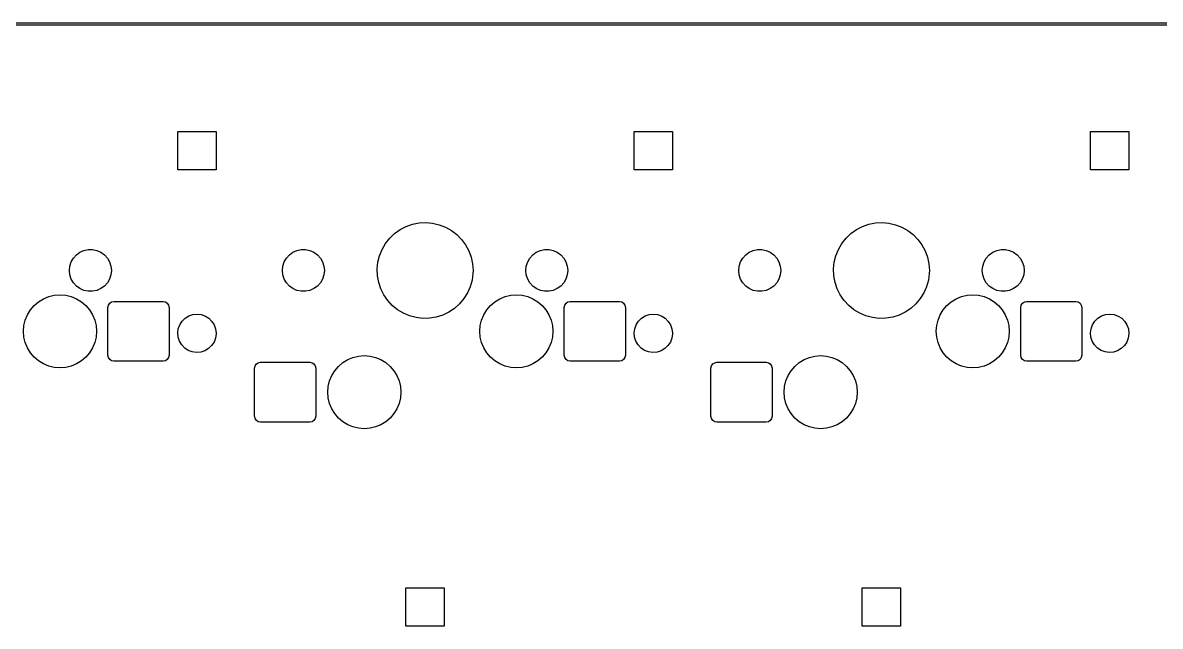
# Model space of a CAD drawing. Extents: x 64 to 386, y -179 to -50.
# Drawn here: x 217.64 to 265.12, y -75.65 to -50.46 of the extents above; entities that cross this region are included whole.
import ezdxf

# ---------------------------------------------------------------- set-up
doc = ezdxf.new("R2010")
doc.units = 0
doc.layers.add('BLACK', color=7, linetype='CONTINUOUS')

msp = doc.modelspace()

# ---------------------------------------------------------------- linework, layer by layer
at = {"layer": 'BLACK', "linetype": 'CONTINUOUS'}
for p, q in [((69.04, -50.46), (380.87, -50.46)), ((380.87, -50.56), (69.04, -50.56)), ((224.11, -56.6), (224.11, -55)), ((224.11, -55), (225.71, -55)), ((225.71, -55), (225.71, -56.6)), ((243.16, -56.6), (243.16, -55)), ((243.16, -55), (244.76, -55)), ((244.76, -55), (244.76, -56.6)), ((262.21, -56.6), (262.21, -55)), ((262.21, -55), (263.81, -55)), ((263.81, -55), (263.81, -56.6)), ((225.71, -56.6), (224.11, -56.6)), ((244.76, -56.6), (243.16, -56.6)), ((263.81, -56.6), (262.21, -56.6)), ((233.641, -58.9645), (233.907, -58.8709)), ((233.907, -58.8709), (234.184, -58.8158)), ((234.184, -58.8158), (234.466, -58.8002)), ((234.466, -58.8002), (234.748, -58.8246)), ((234.748, -58.8246), (235.023, -58.8884)), ((252.691, -58.9645), (252.957, -58.8709)), ((252.957, -58.8709), (253.234, -58.8158)), ((253.234, -58.8158), (253.516, -58.8002)), ((253.516, -58.8002), (253.798, -58.8246)), ((253.798, -58.8246), (254.073, -58.8884)), ((232.956, -59.454), (233.16, -59.259)), ((233.16, -59.259), (233.39, -59.0947)), ((233.39, -59.0947), (233.641, -58.9645)), ((235.023, -58.8884), (235.287, -58.9903)), ((235.287, -58.9903), (235.533, -59.1284)), ((235.533, -59.1284), (235.758, -59.2998)), ((235.758, -59.2998), (235.956, -59.5011)), ((252.006, -59.454), (252.21, -59.259)), ((252.21, -59.259), (252.44, -59.0947)), ((252.44, -59.0947), (252.691, -58.9645)), ((254.073, -58.8884), (254.337, -58.9903)), ((254.337, -58.9903), (254.583, -59.1284)), ((254.583, -59.1284), (254.808, -59.2998)), ((254.808, -59.2998), (255.006, -59.5011)), ((232.639, -59.9201), (232.781, -59.6758)), ((232.781, -59.6758), (232.956, -59.454)), ((235.956, -59.5011), (236.124, -59.7283)), ((236.124, -59.7283), (236.258, -59.977)), ((251.689, -59.9201), (251.831, -59.6758)), ((251.831, -59.6758), (252.006, -59.454)), ((255.006, -59.5011), (255.174, -59.7283)), ((255.174, -59.7283), (255.308, -59.977)), ((219.666, -60.4441), (219.757, -60.2857)), ((219.757, -60.2857), (219.88, -60.1497)), ((219.88, -60.1497), (220.028, -60.0422)), ((220.028, -60.0422), (220.195, -59.9678)), ((220.195, -59.9678), (220.374, -59.9298)), ((220.374, -59.9298), (220.556, -59.9298)), ((220.556, -59.9298), (220.735, -59.9678)), ((220.735, -59.9678), (220.903, -60.0422)), ((220.903, -60.0422), (221.05, -60.1497)), ((221.05, -60.1497), (221.173, -60.2857)), ((221.173, -60.2857), (221.264, -60.4441)), ((228.556, -60.4441), (228.647, -60.2857)), ((228.647, -60.2857), (228.77, -60.1497)), ((228.77, -60.1497), (228.917, -60.0422)), ((228.917, -60.0422), (229.085, -59.9678)), ((229.085, -59.9678), (229.264, -59.9298)), ((229.264, -59.9298), (229.446, -59.9298)), ((229.446, -59.9298), (229.625, -59.9678)), ((229.625, -59.9678), (229.792, -60.0422)), ((229.792, -60.0422), (229.94, -60.1497)), ((229.94, -60.1497), (230.063, -60.2857)), ((230.063, -60.2857), (230.154, -60.4441)), ((232.465, -60.4561), (232.533, -60.182)), ((232.533, -60.182), (232.639, -59.9201)), ((236.258, -59.977), (236.356, -60.242)), ((236.356, -60.242), (236.415, -60.5182)), ((238.716, -60.4441), (238.807, -60.2857)), ((238.807, -60.2857), (238.93, -60.1497)), ((238.93, -60.1497), (239.077, -60.0422)), ((239.077, -60.0422), (239.245, -59.9678)), ((239.245, -59.9678), (239.424, -59.9298)), ((239.424, -59.9298), (239.606, -59.9298)), ((239.606, -59.9298), (239.785, -59.9678)), ((239.785, -59.9678), (239.952, -60.0422)), ((239.952, -60.0422), (240.1, -60.1497)), ((240.1, -60.1497), (240.223, -60.2857)), ((240.223, -60.2857), (240.314, -60.4441)), ((247.606, -60.4441), (247.697, -60.2857)), ((247.697, -60.2857), (247.82, -60.1497)), ((247.82, -60.1497), (247.968, -60.0422)), ((247.968, -60.0422), (248.135, -59.9678)), ((248.135, -59.9678), (248.314, -59.9298)), ((248.314, -59.9298), (248.496, -59.9298)), ((248.496, -59.9298), (248.675, -59.9678)), ((248.675, -59.9678), (248.843, -60.0422)), ((248.843, -60.0422), (248.99, -60.1497)), ((248.99, -60.1497), (249.113, -60.2857)), ((249.113, -60.2857), (249.204, -60.4441)), ((251.515, -60.4561), (251.583, -60.182)), ((251.583, -60.182), (251.689, -59.9201)), ((255.308, -59.977), (255.406, -60.242)), ((255.406, -60.242), (255.465, -60.5182)), ((257.766, -60.4441), (257.857, -60.2857)), ((257.857, -60.2857), (257.98, -60.1497)), ((257.98, -60.1497), (258.127, -60.0422)), ((258.127, -60.0422), (258.295, -59.9678)), ((258.295, -59.9678), (258.474, -59.9298)), ((258.474, -59.9298), (258.656, -59.9298)), ((258.656, -59.9298), (258.835, -59.9678)), ((258.835, -59.9678), (259.002, -60.0422)), ((259.002, -60.0422), (259.15, -60.1497)), ((259.15, -60.1497), (259.273, -60.2857)), ((259.273, -60.2857), (259.364, -60.4441)), ((219.59, -60.8), (219.609, -60.6181)), ((219.609, -60.6181), (219.666, -60.4441)), ((221.264, -60.4441), (221.321, -60.6181)), ((221.321, -60.6181), (221.34, -60.8)), ((228.48, -60.8), (228.499, -60.6181)), ((228.499, -60.6181), (228.556, -60.4441)), ((230.154, -60.4441), (230.211, -60.6181)), ((230.211, -60.6181), (230.23, -60.8)), ((232.436, -60.7372), (232.465, -60.4561)), ((232.447, -61.0195), (232.436, -60.7372)), ((236.415, -60.5182), (236.435, -60.8)), ((238.64, -60.8), (238.659, -60.6181)), ((238.659, -60.6181), (238.716, -60.4441)), ((240.314, -60.4441), (240.371, -60.6181)), ((240.371, -60.6181), (240.39, -60.8)), ((247.53, -60.8), (247.549, -60.6181)), ((247.549, -60.6181), (247.606, -60.4441)), ((249.204, -60.4441), (249.261, -60.6181)), ((249.261, -60.6181), (249.28, -60.8)), ((251.486, -60.7372), (251.515, -60.4561)), ((251.497, -61.0195), (251.486, -60.7372)), ((255.465, -60.5182), (255.485, -60.8)), ((257.69, -60.8), (257.709, -60.6181)), ((257.709, -60.6181), (257.766, -60.4441)), ((259.364, -60.4441), (259.421, -60.6181)), ((259.421, -60.6181), (259.44, -60.8)), ((219.609, -60.9819), (219.59, -60.8)), ((219.666, -61.1559), (219.609, -60.9819)), ((219.757, -61.3143), (219.666, -61.1559)), ((221.264, -61.1559), (221.173, -61.3143)), ((221.321, -60.9819), (221.264, -61.1559)), ((221.34, -60.8), (221.321, -60.9819)), ((228.499, -60.9819), (228.48, -60.8)), ((228.556, -61.1559), (228.499, -60.9819)), ((228.647, -61.3143), (228.556, -61.1559)), ((230.154, -61.1559), (230.063, -61.3143)), ((230.211, -60.9819), (230.154, -61.1559)), ((230.23, -60.8), (230.211, -60.9819)), ((232.498, -61.2974), (232.447, -61.0195)), ((236.393, -61.2056), (236.317, -61.4775)), ((236.431, -60.9256), (236.393, -61.2056)), ((236.435, -60.8), (236.431, -60.9256)), ((238.659, -60.9819), (238.64, -60.8)), ((238.716, -61.1559), (238.659, -60.9819)), ((238.807, -61.3143), (238.716, -61.1559)), ((240.314, -61.1559), (240.223, -61.3143)), ((240.371, -60.9819), (240.314, -61.1559)), ((240.39, -60.8), (240.371, -60.9819)), ((247.549, -60.9819), (247.53, -60.8)), ((247.606, -61.1559), (247.549, -60.9819)), ((247.697, -61.3143), (247.606, -61.1559)), ((249.204, -61.1559), (249.113, -61.3143)), ((249.261, -60.9819), (249.204, -61.1559)), ((249.28, -60.8), (249.261, -60.9819)), ((251.548, -61.2974), (251.497, -61.0195)), ((255.443, -61.2056), (255.367, -61.4775)), ((255.481, -60.9256), (255.443, -61.2056)), ((255.485, -60.8), (255.481, -60.9256)), ((257.709, -60.9819), (257.69, -60.8)), ((257.766, -61.1559), (257.709, -60.9819)), ((257.857, -61.3143), (257.766, -61.1559)), ((259.364, -61.1559), (259.273, -61.3143)), ((259.421, -60.9819), (259.364, -61.1559)), ((259.44, -60.8), (259.421, -60.9819)), ((219.88, -61.4503), (219.757, -61.3143)), ((220.028, -61.5578), (219.88, -61.4503)), ((220.195, -61.6322), (220.028, -61.5578)), ((220.374, -61.6702), (220.195, -61.6322)), ((220.556, -61.6702), (220.374, -61.6702)), ((220.735, -61.6322), (220.556, -61.6702)), ((220.903, -61.5578), (220.735, -61.6322)), ((221.05, -61.4503), (220.903, -61.5578)), ((221.173, -61.3143), (221.05, -61.4503)), ((228.77, -61.4503), (228.647, -61.3143)), ((228.917, -61.5578), (228.77, -61.4503)), ((229.085, -61.6322), (228.917, -61.5578)), ((229.264, -61.6702), (229.085, -61.6322)), ((229.446, -61.6702), (229.264, -61.6702)), ((229.625, -61.6322), (229.446, -61.6702)), ((229.792, -61.5578), (229.625, -61.6322)), ((229.94, -61.4503), (229.792, -61.5578)), ((230.063, -61.3143), (229.94, -61.4503)), ((232.587, -61.5654), (232.498, -61.2974)), ((232.714, -61.8181), (232.587, -61.5654)), ((236.317, -61.4775), (236.203, -61.7359)), ((238.93, -61.4503), (238.807, -61.3143)), ((239.077, -61.5578), (238.93, -61.4503)), ((239.245, -61.6322), (239.077, -61.5578)), ((239.424, -61.6702), (239.245, -61.6322)), ((239.606, -61.6702), (239.424, -61.6702)), ((239.785, -61.6322), (239.606, -61.6702)), ((239.952, -61.5578), (239.785, -61.6322)), ((240.1, -61.4503), (239.952, -61.5578)), ((240.223, -61.3143), (240.1, -61.4503)), ((247.82, -61.4503), (247.697, -61.3143)), ((247.968, -61.5578), (247.82, -61.4503)), ((248.135, -61.6322), (247.968, -61.5578)), ((248.314, -61.6702), (248.135, -61.6322)), ((248.496, -61.6702), (248.314, -61.6702)), ((248.675, -61.6322), (248.496, -61.6702)), ((248.843, -61.5578), (248.675, -61.6322)), ((248.99, -61.4503), (248.843, -61.5578)), ((249.113, -61.3143), (248.99, -61.4503)), ((251.637, -61.5654), (251.548, -61.2974)), ((251.764, -61.8181), (251.637, -61.5654)), ((255.367, -61.4775), (255.253, -61.7359)), ((257.98, -61.4503), (257.857, -61.3143)), ((258.127, -61.5578), (257.98, -61.4503)), ((258.295, -61.6322), (258.127, -61.5578)), ((258.474, -61.6702), (258.295, -61.6322)), ((258.656, -61.6702), (258.474, -61.6702)), ((258.835, -61.6322), (258.656, -61.6702)), ((259.002, -61.5578), (258.835, -61.6322)), ((259.15, -61.4503), (259.002, -61.5578)), ((259.273, -61.3143), (259.15, -61.4503)), ((218.117, -62.2617), (218.299, -62.1062)), ((218.299, -62.1062), (218.503, -61.9812)), ((218.503, -61.9812), (218.724, -61.8896)), ((218.724, -61.8896), (218.956, -61.8338)), ((218.956, -61.8338), (219.195, -61.815)), ((219.195, -61.815), (219.434, -61.8338)), ((219.434, -61.8338), (219.666, -61.8896)), ((219.666, -61.8896), (219.887, -61.9812)), ((219.887, -61.9812), (220.091, -62.1062)), ((220.091, -62.1062), (220.273, -62.2617)), ((221.214, -62.2443), (221.268, -62.1632)), ((221.268, -62.1632), (221.349, -62.109)), ((221.349, -62.109), (221.445, -62.09)), ((221.445, -62.09), (223.495, -62.09)), ((223.495, -62.09), (223.591, -62.109)), ((223.591, -62.109), (223.672, -62.1632)), ((223.672, -62.1632), (223.726, -62.2443)), ((232.874, -62.0505), (232.714, -61.8181)), ((233.066, -62.2579), (232.874, -62.0505)), ((235.871, -62.1918), (235.661, -62.3803)), ((236.053, -61.9756), (235.871, -62.1918)), ((236.203, -61.7359), (236.053, -61.9756)), ((237.167, -62.2617), (237.349, -62.1062)), ((237.349, -62.1062), (237.553, -61.9812)), ((237.553, -61.9812), (237.774, -61.8896)), ((237.774, -61.8896), (238.006, -61.8338)), ((238.006, -61.8338), (238.245, -61.815)), ((238.245, -61.815), (238.484, -61.8338)), ((238.484, -61.8338), (238.716, -61.8896)), ((238.716, -61.8896), (238.937, -61.9812)), ((238.937, -61.9812), (239.141, -62.1062)), ((239.141, -62.1062), (239.323, -62.2617)), ((240.264, -62.2443), (240.318, -62.1632)), ((240.318, -62.1632), (240.399, -62.109)), ((240.399, -62.109), (240.495, -62.09)), ((240.495, -62.09), (242.545, -62.09)), ((242.545, -62.09), (242.641, -62.109)), ((242.641, -62.109), (242.722, -62.1632)), ((242.722, -62.1632), (242.776, -62.2443)), ((251.924, -62.0505), (251.764, -61.8181)), ((252.116, -62.2579), (251.924, -62.0505)), ((254.921, -62.1918), (254.711, -62.3803)), ((255.103, -61.9756), (254.921, -62.1918)), ((255.253, -61.7359), (255.103, -61.9756)), ((256.217, -62.2617), (256.399, -62.1062)), ((256.399, -62.1062), (256.603, -61.9812)), ((256.603, -61.9812), (256.824, -61.8896)), ((256.824, -61.8896), (257.056, -61.8338)), ((257.056, -61.8338), (257.295, -61.815)), ((257.295, -61.815), (257.534, -61.8338)), ((257.534, -61.8338), (257.766, -61.8896)), ((257.766, -61.8896), (257.987, -61.9812)), ((257.987, -61.9812), (258.191, -62.1062)), ((258.191, -62.1062), (258.373, -62.2617)), ((259.314, -62.2443), (259.368, -62.1632)), ((259.368, -62.1632), (259.449, -62.109)), ((259.449, -62.109), (259.545, -62.09)), ((259.545, -62.09), (261.595, -62.09)), ((261.595, -62.09), (261.691, -62.109)), ((261.691, -62.109), (261.772, -62.1632)), ((261.772, -62.1632), (261.826, -62.2443)), ((217.745, -62.8687), (217.836, -62.6477)), ((217.836, -62.6477), (217.961, -62.4436)), ((217.961, -62.4436), (218.117, -62.2617)), ((220.273, -62.2617), (220.429, -62.4436)), ((220.429, -62.4436), (220.554, -62.6477)), ((220.554, -62.6477), (220.645, -62.8687)), ((221.195, -62.34), (221.214, -62.2443)), ((221.195, -64.34), (221.195, -62.34)), ((223.726, -62.2443), (223.745, -62.34)), ((223.745, -62.34), (223.745, -64.34)), ((224.569, -62.6961), (224.738, -62.6387)), ((224.738, -62.6387), (224.916, -62.62)), ((224.916, -62.62), (225.093, -62.6411)), ((225.093, -62.6411), (225.261, -62.701)), ((233.285, -62.4363), (233.066, -62.2579)), ((233.527, -62.582), (233.285, -62.4363)), ((233.787, -62.6922), (233.527, -62.582)), ((235.171, -62.6596), (234.902, -62.7447)), ((235.426, -62.5373), (235.171, -62.6596)), ((235.661, -62.3803), (235.426, -62.5373)), ((236.795, -62.8687), (236.886, -62.6477)), ((236.886, -62.6477), (237.011, -62.4436)), ((237.011, -62.4436), (237.167, -62.2617)), ((239.323, -62.2617), (239.479, -62.4436)), ((239.479, -62.4436), (239.604, -62.6477)), ((239.604, -62.6477), (239.695, -62.8687)), ((240.245, -62.34), (240.264, -62.2443)), ((240.245, -64.34), (240.245, -62.34)), ((242.776, -62.2443), (242.795, -62.34)), ((242.795, -62.34), (242.795, -64.34)), ((243.619, -62.6961), (243.788, -62.6387)), ((243.788, -62.6387), (243.966, -62.62)), ((243.966, -62.62), (244.143, -62.6411)), ((244.143, -62.6411), (244.311, -62.701)), ((252.335, -62.4363), (252.116, -62.2579)), ((252.577, -62.582), (252.335, -62.4363)), ((252.837, -62.6922), (252.577, -62.582)), ((254.221, -62.6596), (253.952, -62.7447)), ((254.476, -62.5373), (254.221, -62.6596)), ((254.711, -62.3803), (254.476, -62.5373)), ((255.845, -62.8687), (255.936, -62.6477)), ((255.936, -62.6477), (256.061, -62.4436)), ((256.061, -62.4436), (256.217, -62.2617)), ((258.373, -62.2617), (258.529, -62.4436)), ((258.529, -62.4436), (258.654, -62.6477)), ((258.654, -62.6477), (258.745, -62.8687)), ((259.295, -62.34), (259.314, -62.2443)), ((259.295, -64.34), (259.295, -62.34)), ((261.826, -62.2443), (261.845, -62.34)), ((261.845, -62.34), (261.845, -64.34)), ((262.669, -62.6961), (262.838, -62.6387)), ((262.838, -62.6387), (263.016, -62.62)), ((263.016, -62.62), (263.193, -62.6411)), ((263.193, -62.6411), (263.361, -62.701)), ((217.67, -63.34), (217.689, -63.1014)), ((217.689, -63.1014), (217.745, -62.8687)), ((220.645, -62.8687), (220.701, -63.1014)), ((220.701, -63.1014), (220.72, -63.34)), ((224.132, -63.2319), (224.193, -63.0643)), ((224.193, -63.0643), (224.29, -62.9144)), ((224.29, -62.9144), (224.417, -62.7896)), ((224.417, -62.7896), (224.569, -62.6961)), ((225.261, -62.701), (225.411, -62.7965)), ((225.411, -62.7965), (225.537, -62.9231)), ((225.537, -62.9231), (225.631, -63.0743)), ((225.631, -63.0743), (225.69, -63.2428)), ((234.06, -62.7646), (233.787, -62.6922)), ((234.341, -62.7978), (234.06, -62.7646)), ((234.623, -62.7911), (234.341, -62.7978)), ((234.902, -62.7447), (234.623, -62.7911)), ((236.72, -63.34), (236.739, -63.1014)), ((236.739, -63.1014), (236.795, -62.8687)), ((239.695, -62.8687), (239.751, -63.1014)), ((239.751, -63.1014), (239.77, -63.34)), ((243.182, -63.2319), (243.243, -63.0643)), ((243.243, -63.0643), (243.34, -62.9144)), ((243.34, -62.9144), (243.467, -62.7896)), ((243.467, -62.7896), (243.619, -62.6961)), ((244.311, -62.701), (244.461, -62.7965)), ((244.461, -62.7965), (244.587, -62.9231)), ((244.587, -62.9231), (244.681, -63.0743)), ((244.681, -63.0743), (244.74, -63.2428)), ((253.11, -62.7646), (252.837, -62.6922)), ((253.391, -62.7978), (253.11, -62.7646)), ((253.673, -62.7911), (253.391, -62.7978)), ((253.952, -62.7447), (253.673, -62.7911)), ((255.77, -63.34), (255.789, -63.1014)), ((255.789, -63.1014), (255.845, -62.8687)), ((258.745, -62.8687), (258.801, -63.1014)), ((258.801, -63.1014), (258.82, -63.34)), ((262.232, -63.2319), (262.293, -63.0643)), ((262.293, -63.0643), (262.39, -62.9144)), ((262.39, -62.9144), (262.517, -62.7896)), ((262.517, -62.7896), (262.669, -62.6961)), ((263.361, -62.701), (263.511, -62.7965)), ((263.511, -62.7965), (263.637, -62.9231)), ((263.637, -62.9231), (263.731, -63.0743)), ((263.731, -63.0743), (263.79, -63.2428)), ((217.689, -63.5786), (217.67, -63.34)), ((217.745, -63.8113), (217.689, -63.5786)), ((220.701, -63.5786), (220.645, -63.8113)), ((220.72, -63.34), (220.701, -63.5786)), ((224.11, -63.4088), (224.132, -63.2319)), ((224.127, -63.5863), (224.11, -63.4088)), ((224.184, -63.7556), (224.127, -63.5863)), ((225.685, -63.619), (225.622, -63.7857)), ((225.71, -63.4423), (225.685, -63.619)), ((225.69, -63.2428), (225.71, -63.42)), ((225.71, -63.42), (225.71, -63.4423)), ((236.739, -63.5786), (236.72, -63.34)), ((236.795, -63.8113), (236.739, -63.5786)), ((239.751, -63.5786), (239.695, -63.8113)), ((239.77, -63.34), (239.751, -63.5786)), ((243.16, -63.4088), (243.182, -63.2319)), ((243.177, -63.5863), (243.16, -63.4088)), ((243.234, -63.7556), (243.177, -63.5863)), ((244.735, -63.619), (244.672, -63.7857)), ((244.76, -63.4423), (244.735, -63.619)), ((244.74, -63.2428), (244.76, -63.42)), ((244.76, -63.42), (244.76, -63.4423)), ((255.789, -63.5786), (255.77, -63.34)), ((255.845, -63.8113), (255.789, -63.5786)), ((258.801, -63.5786), (258.745, -63.8113)), ((258.82, -63.34), (258.801, -63.5786)), ((262.21, -63.4088), (262.232, -63.2319)), ((262.227, -63.5863), (262.21, -63.4088)), ((262.284, -63.7556), (262.227, -63.5863)), ((263.785, -63.619), (263.722, -63.7857)), ((263.81, -63.4423), (263.785, -63.619)), ((263.79, -63.2428), (263.81, -63.42)), ((263.81, -63.42), (263.81, -63.4423)), ((217.836, -64.0323), (217.745, -63.8113)), ((217.961, -64.2364), (217.836, -64.0323)), ((220.554, -64.0323), (220.429, -64.2364)), ((220.645, -63.8113), (220.554, -64.0323)), ((224.276, -63.9081), (224.184, -63.7556)), ((224.4, -64.0364), (224.276, -63.9081)), ((224.549, -64.1341), (224.4, -64.0364)), ((225.394, -64.0572), (225.24, -64.1485)), ((225.523, -63.9342), (225.394, -64.0572)), ((225.622, -63.7857), (225.523, -63.9342)), ((236.886, -64.0323), (236.795, -63.8113)), ((237.011, -64.2364), (236.886, -64.0323)), ((239.604, -64.0323), (239.479, -64.2364)), ((239.695, -63.8113), (239.604, -64.0323)), ((243.326, -63.9081), (243.234, -63.7556)), ((243.45, -64.0364), (243.326, -63.9081)), ((243.599, -64.1341), (243.45, -64.0364)), ((244.444, -64.0572), (244.29, -64.1485)), ((244.573, -63.9342), (244.444, -64.0572)), ((244.672, -63.7857), (244.573, -63.9342)), ((255.936, -64.0323), (255.845, -63.8113)), ((256.061, -64.2364), (255.936, -64.0323)), ((258.654, -64.0323), (258.529, -64.2364)), ((258.745, -63.8113), (258.654, -64.0323)), ((262.376, -63.9081), (262.284, -63.7556)), ((262.5, -64.0364), (262.376, -63.9081)), ((262.649, -64.1341), (262.5, -64.0364)), ((263.494, -64.0572), (263.34, -64.1485)), ((263.623, -63.9342), (263.494, -64.0572)), ((263.722, -63.7857), (263.623, -63.9342)), ((218.117, -64.4183), (217.961, -64.2364)), ((218.299, -64.5738), (218.117, -64.4183)), ((218.503, -64.6988), (218.299, -64.5738)), ((220.091, -64.5738), (219.887, -64.6988)), ((220.273, -64.4183), (220.091, -64.5738)), ((220.429, -64.2364), (220.273, -64.4183)), ((221.214, -64.4357), (221.195, -64.34)), ((221.268, -64.5168), (221.214, -64.4357)), ((221.349, -64.571), (221.268, -64.5168)), ((221.445, -64.59), (221.349, -64.571)), ((223.591, -64.571), (223.495, -64.59)), ((223.672, -64.5168), (223.591, -64.571)), ((223.726, -64.4357), (223.672, -64.5168)), ((223.745, -64.34), (223.726, -64.4357)), ((224.716, -64.1962), (224.549, -64.1341)), ((224.893, -64.2198), (224.716, -64.1962)), ((225.071, -64.2037), (224.893, -64.2198)), ((225.24, -64.1485), (225.071, -64.2037)), ((230.999, -64.6462), (231.203, -64.5212)), ((231.203, -64.5212), (231.424, -64.4296)), ((231.424, -64.4296), (231.656, -64.3738)), ((231.656, -64.3738), (231.895, -64.355)), ((231.895, -64.355), (232.134, -64.3738)), ((232.134, -64.3738), (232.366, -64.4296)), ((232.366, -64.4296), (232.587, -64.5212)), ((232.587, -64.5212), (232.791, -64.6462)), ((237.167, -64.4183), (237.011, -64.2364)), ((237.349, -64.5738), (237.167, -64.4183)), ((237.553, -64.6988), (237.349, -64.5738)), ((239.141, -64.5738), (238.937, -64.6988)), ((239.323, -64.4183), (239.141, -64.5738)), ((239.479, -64.2364), (239.323, -64.4183)), ((240.264, -64.4357), (240.245, -64.34)), ((240.318, -64.5168), (240.264, -64.4357)), ((240.399, -64.571), (240.318, -64.5168)), ((240.495, -64.59), (240.399, -64.571)), ((242.641, -64.571), (242.545, -64.59)), ((242.722, -64.5168), (242.641, -64.571)), ((242.776, -64.4357), (242.722, -64.5168)), ((242.795, -64.34), (242.776, -64.4357)), ((243.766, -64.1962), (243.599, -64.1341)), ((243.943, -64.2198), (243.766, -64.1962)), ((244.121, -64.2037), (243.943, -64.2198)), ((244.29, -64.1485), (244.121, -64.2037)), ((250.049, -64.6462), (250.253, -64.5212)), ((250.253, -64.5212), (250.474, -64.4296)), ((250.474, -64.4296), (250.706, -64.3738)), ((250.706, -64.3738), (250.945, -64.355)), ((250.945, -64.355), (251.184, -64.3738)), ((251.184, -64.3738), (251.416, -64.4296)), ((251.416, -64.4296), (251.637, -64.5212)), ((251.637, -64.5212), (251.841, -64.6462)), ((256.217, -64.4183), (256.061, -64.2364)), ((256.399, -64.5738), (256.217, -64.4183)), ((256.603, -64.6988), (256.399, -64.5738)), ((258.191, -64.5738), (257.987, -64.6988)), ((258.373, -64.4183), (258.191, -64.5738)), ((258.529, -64.2364), (258.373, -64.4183)), ((259.314, -64.4357), (259.295, -64.34)), ((259.368, -64.5168), (259.314, -64.4357)), ((259.449, -64.571), (259.368, -64.5168)), ((259.545, -64.59), (259.449, -64.571)), ((261.691, -64.571), (261.595, -64.59)), ((261.772, -64.5168), (261.691, -64.571)), ((261.826, -64.4357), (261.772, -64.5168)), ((261.845, -64.34), (261.826, -64.4357)), ((262.816, -64.1962), (262.649, -64.1341)), ((262.993, -64.2198), (262.816, -64.1962)), ((263.171, -64.2037), (262.993, -64.2198)), ((263.34, -64.1485), (263.171, -64.2037)), ((218.724, -64.7904), (218.503, -64.6988)), ((218.956, -64.8462), (218.724, -64.7904)), ((219.195, -64.865), (218.956, -64.8462)), ((219.434, -64.8462), (219.195, -64.865)), ((219.666, -64.7904), (219.434, -64.8462)), ((219.887, -64.6988), (219.666, -64.7904)), ((223.495, -64.59), (221.445, -64.59)), ((227.318, -64.88), (227.337, -64.7843)), ((227.318, -66.88), (227.318, -64.88)), ((227.337, -64.7843), (227.391, -64.7032)), ((227.391, -64.7032), (227.472, -64.649)), ((227.472, -64.649), (227.568, -64.63)), ((227.568, -64.63), (229.618, -64.63)), ((229.618, -64.63), (229.714, -64.649)), ((229.714, -64.649), (229.795, -64.7032)), ((229.795, -64.7032), (229.849, -64.7843)), ((229.849, -64.7843), (229.868, -64.88)), ((229.868, -64.88), (229.868, -66.88)), ((230.536, -65.1877), (230.661, -64.9836)), ((230.661, -64.9836), (230.817, -64.8017)), ((230.817, -64.8017), (230.999, -64.6462)), ((232.791, -64.6462), (232.973, -64.8017)), ((232.973, -64.8017), (233.129, -64.9836)), ((233.129, -64.9836), (233.254, -65.1877)), ((237.774, -64.7904), (237.553, -64.6988)), ((238.006, -64.8462), (237.774, -64.7904)), ((238.245, -64.865), (238.006, -64.8462)), ((238.484, -64.8462), (238.245, -64.865)), ((238.716, -64.7904), (238.484, -64.8462)), ((238.937, -64.6988), (238.716, -64.7904)), ((242.545, -64.59), (240.495, -64.59)), ((246.368, -64.88), (246.387, -64.7843)), ((246.368, -66.88), (246.368, -64.88)), ((246.387, -64.7843), (246.441, -64.7032)), ((246.441, -64.7032), (246.522, -64.649)), ((246.522, -64.649), (246.618, -64.63)), ((246.618, -64.63), (248.668, -64.63)), ((248.668, -64.63), (248.764, -64.649)), ((248.764, -64.649), (248.845, -64.7032)), ((248.845, -64.7032), (248.899, -64.7843)), ((248.899, -64.7843), (248.918, -64.88)), ((248.918, -64.88), (248.918, -66.88)), ((249.586, -65.1877), (249.711, -64.9836)), ((249.711, -64.9836), (249.867, -64.8017)), ((249.867, -64.8017), (250.049, -64.6462)), ((251.841, -64.6462), (252.023, -64.8017)), ((252.023, -64.8017), (252.179, -64.9836)), ((252.179, -64.9836), (252.304, -65.1877)), ((256.824, -64.7904), (256.603, -64.6988)), ((257.056, -64.8462), (256.824, -64.7904)), ((257.295, -64.865), (257.056, -64.8462)), ((257.534, -64.8462), (257.295, -64.865)), ((257.766, -64.7904), (257.534, -64.8462)), ((257.987, -64.6988), (257.766, -64.7904)), ((261.595, -64.59), (259.545, -64.59)), ((230.389, -65.6414), (230.445, -65.4087)), ((230.445, -65.4087), (230.536, -65.1877)), ((233.254, -65.1877), (233.345, -65.4087)), ((233.345, -65.4087), (233.401, -65.6414)), ((249.439, -65.6414), (249.495, -65.4087)), ((249.495, -65.4087), (249.586, -65.1877)), ((252.304, -65.1877), (252.395, -65.4087)), ((252.395, -65.4087), (252.451, -65.6414)), ((230.37, -65.88), (230.389, -65.6414)), ((230.389, -66.1186), (230.37, -65.88)), ((233.401, -65.6414), (233.42, -65.88)), ((233.42, -65.88), (233.401, -66.1186)), ((249.42, -65.88), (249.439, -65.6414)), ((249.439, -66.1186), (249.42, -65.88)), ((252.451, -65.6414), (252.47, -65.88)), ((252.47, -65.88), (252.451, -66.1186)), ((230.445, -66.3513), (230.389, -66.1186)), ((230.536, -66.5723), (230.445, -66.3513)), ((233.345, -66.3513), (233.254, -66.5723)), ((233.401, -66.1186), (233.345, -66.3513)), ((249.495, -66.3513), (249.439, -66.1186)), ((249.586, -66.5723), (249.495, -66.3513)), ((252.395, -66.3513), (252.304, -66.5723)), ((252.451, -66.1186), (252.395, -66.3513)), ((227.337, -66.9757), (227.318, -66.88)), ((229.868, -66.88), (229.849, -66.9757)), ((230.661, -66.7764), (230.536, -66.5723)), ((230.817, -66.9583), (230.661, -66.7764)), ((233.129, -66.7764), (232.973, -66.9583)), ((233.254, -66.5723), (233.129, -66.7764)), ((246.387, -66.9757), (246.368, -66.88)), ((248.918, -66.88), (248.899, -66.9757)), ((249.711, -66.7764), (249.586, -66.5723)), ((249.867, -66.9583), (249.711, -66.7764)), ((252.179, -66.7764), (252.023, -66.9583)), ((252.304, -66.5723), (252.179, -66.7764)), ((227.391, -67.0568), (227.337, -66.9757)), ((227.472, -67.111), (227.391, -67.0568)), ((227.568, -67.13), (227.472, -67.111)), ((229.618, -67.13), (227.568, -67.13)), ((229.714, -67.111), (229.618, -67.13)), ((229.795, -67.0568), (229.714, -67.111)), ((229.849, -66.9757), (229.795, -67.0568)), ((230.999, -67.1138), (230.817, -66.9583)), ((231.203, -67.2388), (230.999, -67.1138)), ((231.424, -67.3304), (231.203, -67.2388)), ((231.656, -67.3862), (231.424, -67.3304)), ((231.895, -67.405), (231.656, -67.3862)), ((232.134, -67.3862), (231.895, -67.405)), ((232.366, -67.3304), (232.134, -67.3862)), ((232.587, -67.2388), (232.366, -67.3304)), ((232.791, -67.1138), (232.587, -67.2388)), ((232.973, -66.9583), (232.791, -67.1138)), ((246.441, -67.0568), (246.387, -66.9757)), ((246.522, -67.111), (246.441, -67.0568)), ((246.618, -67.13), (246.522, -67.111)), ((248.668, -67.13), (246.618, -67.13)), ((248.764, -67.111), (248.668, -67.13)), ((248.845, -67.0568), (248.764, -67.111)), ((248.899, -66.9757), (248.845, -67.0568)), ((250.049, -67.1138), (249.867, -66.9583)), ((250.253, -67.2388), (250.049, -67.1138)), ((250.474, -67.3304), (250.253, -67.2388)), ((250.706, -67.3862), (250.474, -67.3304)), ((250.945, -67.405), (250.706, -67.3862)), ((251.184, -67.3862), (250.945, -67.405)), ((251.416, -67.3304), (251.184, -67.3862)), ((251.637, -67.2388), (251.416, -67.3304)), ((251.841, -67.1138), (251.637, -67.2388)), ((252.023, -66.9583), (251.841, -67.1138)), ((233.635, -75.65), (233.635, -74.05)), ((233.635, -74.05), (235.235, -74.05)), ((235.235, -74.05), (235.235, -75.65)), ((252.685, -75.65), (252.685, -74.05)), ((252.685, -74.05), (254.285, -74.05)), ((254.285, -74.05), (254.285, -75.65)), ((235.235, -75.65), (233.635, -75.65)), ((254.285, -75.65), (252.685, -75.65))]:
    msp.add_line(p, q, dxfattribs=at)

doc.saveas('drawing.dxf')
